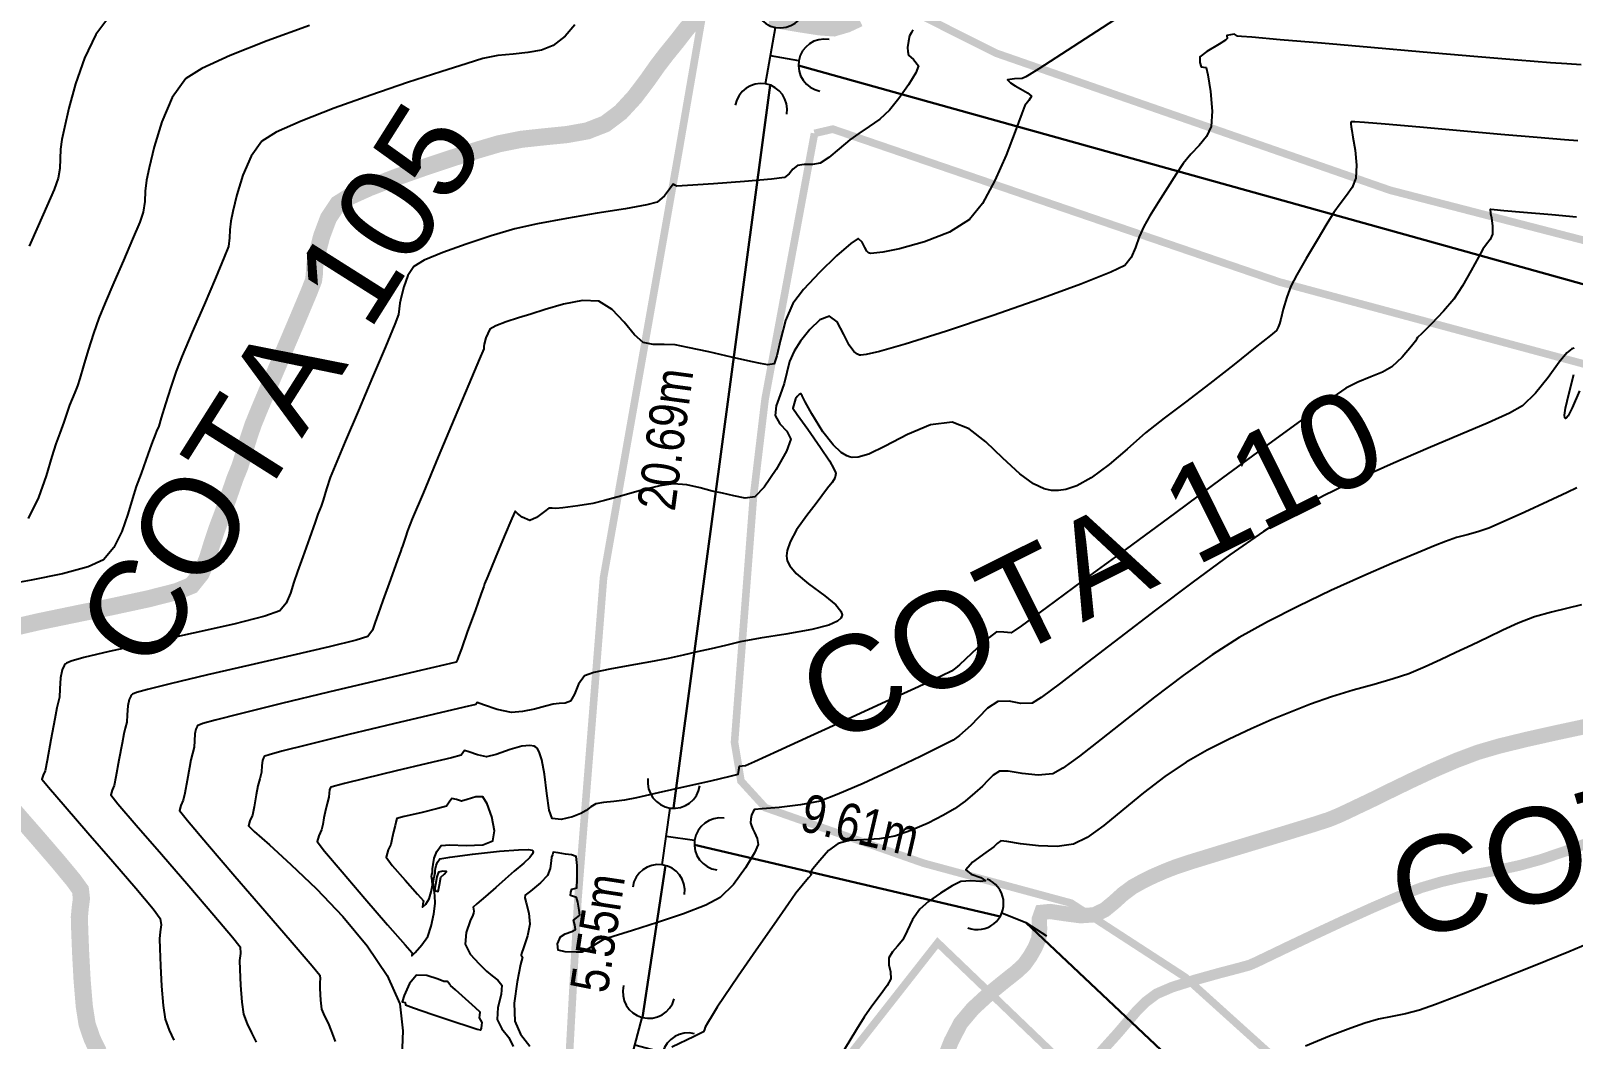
# Model space of a CAD drawing. Extents: x 360931 to 362237, y 7351473 to 7352200.
# Drawn here: x 361614.86 to 361655.38, y 7351911.08 to 7351937.57 of the extents above; entities that cross this region are included whole.
import ezdxf
from ezdxf.enums import TextEntityAlignment as Align

# ---------------------------------------------------------------- set-up
doc = ezdxf.new("R2010")
doc.units = 0
for name, color, linetype in [('A_Curvas Intermediarias', 37, 'Continuous'), ('A_Curvas Mestras', 32, 'Continuous'), ('LISTAGEM_TEXTO', 7, 'Continuous'), ('PONTOS-Pontos - Água_U', 1, 'Continuous'), ('PS_IND_COMPRIMENTO', 7, 'Continuous')]:
    doc.layers.add(name, color=color, linetype=linetype)
doc.layers.add('TUBO_PE_80_NTS194_PN_12_5', color=5, linetype='Continuous', lineweight=30)
doc.styles.add('ROMANS', font='arial.ttf', dxfattribs={"height": 2})
doc.styles.get("Standard").update_dxf_attribs({"font": 'arial.ttf'})
picture_1 = doc.add_image_def('image1.tif', size_in_pixel=(23490, 20550))

# ---------------------------------------------------------------- blocks, each defined once
blk = doc.blocks.new('*U1207', base_point=(361544.508, 7351672.6662))
for p, q in [((361544.3817, 7351672.6065), (361544.6342, 7351672.7702)), ((361544.5898, 7351672.5621), (361544.508, 7351672.6883))]:
    blk.add_line(p, q)
for centre, start, end in [((361544.7496, 7351672.845), 122.96833, 302.96833), ((361544.2664, 7351672.5316), 302.96833, 122.96833), ((361544.6647, 7351672.4468), 32.96834, 212.96834)]:
    blk.add_arc(centre, 0.1375, start, end)
blk = doc.blocks.new('*U1208', base_point=(361544.508, 7351672.6662))
for p, q in [((361544.3817, 7351672.6065), (361544.6342, 7351672.7702)), ((361544.5898, 7351672.5621), (361544.508, 7351672.6883))]:
    blk.add_line(p, q)
for centre, start, end in [((361544.7496, 7351672.845), 122.96833, 302.96833), ((361544.2664, 7351672.5316), 302.96833, 122.96833), ((361544.6647, 7351672.4468), 32.96834, 212.96834)]:
    blk.add_arc(centre, 0.1375, start, end)
blk = doc.blocks.new('*U1209', base_point=(361544.508, 7351672.6662))
for p, q in [((361544.3817, 7351672.6065), (361544.6342, 7351672.7702)), ((361544.5898, 7351672.5621), (361544.508, 7351672.6883))]:
    blk.add_line(p, q)
for centre, start, end in [((361544.7496, 7351672.845), 122.96833, 302.96833), ((361544.2664, 7351672.5316), 302.96833, 122.96833), ((361544.6647, 7351672.4468), 32.96834, 212.96834)]:
    blk.add_arc(centre, 0.1375, start, end)
blk = doc.blocks.new('*U1223')
for p, q in [((-0.135, 0), (0, 0)), ((0, 0), (0.1276, -0.0248))]:
    blk.add_line(p, q)
blk.add_arc((-0.2725, -0.0002), 0.1375, 270.09061, 90.09061)

msp = doc.modelspace()

# ---------------------------------------------------------------- linework, layer by layer
at = {"color": 0, "const_width": 0.2}
for points in [[(361676.477, 7351962.113), (361648.488, 7351955.606), (361639.909, 7351952.322), (361637.596, 7351946.727), (361636.764, 7351938.714), (361640.219, 7351936.98), (361650.568, 7351933.381), (361668.35, 7351928.783), (361686.081, 7351924.189), (361692.208, 7351923.233), (361694.504, 7351924.07), (361696.729, 7351924.214), (361699.767, 7351924.046), (361702.446, 7351924.07), (361704.671, 7351924.477), (361707.258, 7351925.889), (361713.806, 7351923.208), (361719.568, 7351920.098), (361722.794, 7351916.797), (361723.891, 7351915.489)], [(361591.875, 7351918.097), (361596.46, 7351926.765), (361601.887, 7351934.757), (361607.44, 7351942.04), (361613.917, 7351946.412), (361617.537, 7351948.45), (361622.29, 7351951.462), (361629.91, 7351954.157), (361634.234, 7351948.015), (361631.879, 7351934.395), (361629.902, 7351923.201), (361629.228, 7351914.738), (361628.724, 7351905.567)], [(361635.445, 7351934.874), (361635.925, 7351934.986), (361647.661, 7351930.971), (361661.777, 7351927.171), (361677.178, 7351923.027), (361686.312, 7351920.682), (361685.819, 7351913.427), (361685.819, 7351913.427), (361686.924, 7351908.457), (361688.147, 7351903.448), (361690.871, 7351896.222), (361693.476, 7351889.793), (361694.384, 7351887.702), (361696.278, 7351884.823), (361716.196, 7351855.267)], [(361635.445, 7351934.874), (361634.147, 7351927.895), (361633.838, 7351925.301), (361633.344, 7351918.878), (361633.514, 7351917.863), (361634.152, 7351917.165), (361638.315, 7351915.704), (361642.188, 7351914.657), (361645.18, 7351912.714), (361650.727, 7351907.712), (361657.398, 7351900.95), (361666.725, 7351892.025), (361673.335, 7351886.385), (361675.037, 7351884.607), (361676.908, 7351880.066), (361677.442, 7351879.872), (361680.01, 7351876.412), (361681.417, 7351873.394), (361682.49, 7351867.641), (361692.77, 7351833.923)], [(361633.147, 7351906.563), (361632.477, 7351905.709), (361631.455, 7351903.291), (361631.177, 7351900.465), (361631.404, 7351895.871), (361636.96, 7351880.619), (361640.951, 7351869.627), (361640.951, 7351864.251), (361642.946, 7351859.658), (361647.365, 7351861.021), (361652.621, 7351863.748), (361656.916, 7351866.425), (361666.309, 7351873.593), (361673.811, 7351881.801), (361666.331, 7351887.137), (361659.358, 7351894.103), (361649.163, 7351903.568), (361638.681, 7351913.615), (361635.209, 7351909.191)]]:
    msp.add_lwpolyline(points, dxfattribs=at)
at = {"layer": 'A_Curvas Intermediarias', "flags": 128}
for points, elevation in [([(361616.931, 7351937.962), (361616.565, 7351937.47), (361616.267, 7351936.846), (361616.033, 7351936.174), (361615.859, 7351935.539), (361615.74, 7351935.025), (361615.674, 7351934.718), (361615.636, 7351934.46), (361615.627, 7351934.208), (361615.617, 7351933.956), (361615.577, 7351933.699), (361615.47, 7351933.4), (361615.281, 7351932.96), (361615.05, 7351932.443), (361614.817, 7351931.908)], 102), ([(361643.478, 7351937.954), (361642.704, 7351937.454), (361641.934, 7351936.957), (361641.338, 7351936.573), (361641.088, 7351936.413), (361640.997, 7351936.36), (361640.904, 7351936.316), (361640.697, 7351936.308), (361640.514, 7351936.283), (361640.591, 7351936.204), (361640.721, 7351936.12), (361640.854, 7351936.047), (361641.042, 7351935.942), (361641.144, 7351935.853), (361641.079, 7351935.735), (361640.967, 7351935.604), (361640.889, 7351935.394), (361640.719, 7351934.923), (361640.477, 7351934.3), (361640.182, 7351933.634), (361639.855, 7351933.034), (361639.515, 7351932.61), (361638.994, 7351932.284), (361638.337, 7351932.028), (361637.678, 7351931.846), (361637.24, 7351931.758), (361637.008, 7351931.726), (361636.916, 7351931.722), (361636.892, 7351931.725), (361636.867, 7351931.737), (361636.821, 7351931.78), (361636.763, 7351931.876), (361636.694, 7351932.016), (361636.596, 7351932.111), (361636.402, 7351931.983), (361636.027, 7351931.654), (361635.576, 7351931.218), (361635.157, 7351930.77), (361634.876, 7351930.404), (361634.687, 7351929.96), (361634.553, 7351929.454), (361634.458, 7351929.028), (361634.388, 7351928.824), (361634.222, 7351928.798), (361634.024, 7351928.829), (361633.771, 7351928.882), (361633.267, 7351928.996), (361632.666, 7351929.133), (361632.121, 7351929.254), (361631.787, 7351929.321), (361631.493, 7351929.331), (361631.21, 7351929.326), (361630.941, 7351929.383), (361630.718, 7351929.58), (361630.445, 7351929.914), (361630.131, 7351930.252), (361629.783, 7351930.464), (361629.354, 7351930.487), (361628.852, 7351930.39), (361628.368, 7351930.247), (361627.991, 7351930.129), (361627.672, 7351930.034), (361627.344, 7351929.924), (361627.071, 7351929.816), (361626.917, 7351929.729), (361626.808, 7351929.505), (361626.767, 7351929.34), (361626.761, 7351929.279), (361626.755, 7351929.218), (361626.646, 7351928.956), (361626.366, 7351928.289), (361625.982, 7351927.376), (361625.561, 7351926.375), (361625.171, 7351925.446), (361624.879, 7351924.748), (361624.751, 7351924.439), (361624.696, 7351924.273), (361624.646, 7351924.111), (361624.622, 7351924.03), (361624.598, 7351923.972), (361624.575, 7351923.914), (361624.491, 7351923.678), (361624.306, 7351923.159), (361624.107, 7351922.602), (361623.978, 7351922.255), (361623.906, 7351922.034), (361623.832, 7351921.825), (361623.712, 7351921.659), (361623.405, 7351921.562), (361622.696, 7351921.387), (361621.718, 7351921.16), (361620.606, 7351920.906), (361619.494, 7351920.651), (361618.518, 7351920.42), (361617.924, 7351920.27), (361617.633, 7351920.186), (361617.529, 7351920.146), (361617.507, 7351920.132), (361617.48, 7351920.097), (361617.438, 7351920.005), (361617.403, 7351919.838), (361617.387, 7351919.605), (361617.377, 7351919.408), (361617.339, 7351919.256), (361617.301, 7351919.105), (361617.255, 7351918.859), (361617.173, 7351918.413), (361617.091, 7351917.972), (361617.046, 7351917.745), (361616.99, 7351917.62), (361616.956, 7351917.501), (361617.146, 7351917.266), (361617.628, 7351916.702), (361618.286, 7351915.939), (361619.005, 7351915.108), (361619.666, 7351914.339), (361620.155, 7351913.762), (361620.355, 7351913.509), (361620.362, 7351913.335), (361620.342, 7351913.15), (361620.349, 7351912.915), (361620.367, 7351912.5), (361620.398, 7351912.059), (361620.443, 7351911.741), (361620.536, 7351911.488), (361620.657, 7351911.253), (361620.774, 7351911.004)], 107), ([(361629.148, 7351937.728), (361628.892, 7351937.424), (361628.581, 7351937.182), (361628.27, 7351937.061), (361627.913, 7351936.997), (361627.526, 7351936.958), (361627.128, 7351936.916), (361626.735, 7351936.837), (361626.323, 7351936.714), (361625.63, 7351936.495), (361624.753, 7351936.208), (361623.785, 7351935.879), (361622.823, 7351935.533), (361621.963, 7351935.199), (361621.298, 7351934.902), (361620.926, 7351934.669), (361620.646, 7351934.275), (361620.43, 7351933.773), (361620.271, 7351933.257), (361620.167, 7351932.824), (361620.111, 7351932.567), (361620.084, 7351932.345), (361620.078, 7351932.128), (361620.048, 7351931.907), (361619.939, 7351931.621), (361619.708, 7351931.068), (361619.409, 7351930.371), (361619.099, 7351929.651), (361618.835, 7351929.029), (361618.673, 7351928.627), (361618.531, 7351928.21), (361618.395, 7351927.774), (361618.284, 7351927.403), (361618.216, 7351927.187), (361618.162, 7351927.049), (361618.107, 7351926.917), (361618.051, 7351926.779), (361617.985, 7351926.592), (361617.881, 7351926.291), (361617.756, 7351925.941), (361617.628, 7351925.604), (361617.525, 7351925.287), (361617.402, 7351924.871), (361617.245, 7351924.421), (361617.037, 7351923.999), (361616.764, 7351923.672), (361616.366, 7351923.488), (361615.693, 7351923.31), (361614.862, 7351923.139), (361613.99, 7351922.978)], 104), ([(361622.179, 7351937.705), (361621.068, 7351937.301), (361620.091, 7351936.917), (361619.345, 7351936.579), (361618.928, 7351936.316), (361618.573, 7351935.815), (361618.298, 7351935.176), (361618.096, 7351934.52), (361617.963, 7351933.969), (361617.893, 7351933.643), (361617.857, 7351933.361), (361617.85, 7351933.084), (361617.812, 7351932.803), (361617.717, 7351932.541), (361617.529, 7351932.093), (361617.289, 7351931.539), (361617.035, 7351930.957), (361616.808, 7351930.426), (361616.647, 7351930.023), (361616.506, 7351929.616), (361616.367, 7351929.179), (361616.242, 7351928.767), (361616.143, 7351928.435), (361616.081, 7351928.24), (361616.014, 7351928.068), (361615.945, 7351927.905), (361615.876, 7351927.734), (361615.81, 7351927.55), (361615.722, 7351927.293), (361615.619, 7351927.003), (361615.512, 7351926.721), (361615.407, 7351926.389), (361615.259, 7351925.884), (361615.057, 7351925.308), (361614.79, 7351924.76)], 103), ([(361638.027, 7351937.594), (361637.997, 7351937.525), (361637.971, 7351937.483), (361637.943, 7351937.438), (361637.915, 7351937.295), (361637.889, 7351937.128), (361637.894, 7351937.026), (361637.913, 7351936.929), (361638.049, 7351936.816), (361638.18, 7351936.651), (361638.107, 7351936.469), (361637.915, 7351936.149), (361637.663, 7351935.788), (361637.411, 7351935.481), (361637.158, 7351935.252), (361636.883, 7351935.052), (361636.614, 7351934.874), (361636.377, 7351934.708), (361636.092, 7351934.47), (361635.82, 7351934.238), (361635.596, 7351934.092), (361635.389, 7351934.058), (361635.175, 7351934.061), (361635, 7351934.034), (361634.88, 7351933.938), (361634.78, 7351933.813), (361634.661, 7351933.717), (361634.313, 7351933.669), (361633.605, 7351933.609), (361632.788, 7351933.55), (361632.111, 7351933.506), (361631.826, 7351933.489), (361631.779, 7351933.517), (361631.734, 7351933.542), (361631.662, 7351933.441), (361631.504, 7351933.235), (361631.315, 7351933.065), (361631.04, 7351932.995), (361630.476, 7351932.896), (361629.736, 7351932.776), (361628.93, 7351932.642), (361628.172, 7351932.503), (361627.572, 7351932.365), (361626.949, 7351932.182), (361626.29, 7351931.968), (361625.678, 7351931.748), (361625.194, 7351931.543), (361624.92, 7351931.375), (361624.765, 7351931.14), (361624.654, 7351930.843), (361624.582, 7351930.573), (361624.548, 7351930.416), (361624.534, 7351930.265), (361624.52, 7351930.115), (361624.418, 7351929.862), (361624.171, 7351929.271), (361623.834, 7351928.474), (361623.465, 7351927.6), (361623.119, 7351926.782), (361622.854, 7351926.15), (361622.725, 7351925.835), (361622.625, 7351925.535), (361622.535, 7351925.242), (361622.486, 7351925.082), (361622.444, 7351924.975), (361622.4, 7351924.869), (361622.329, 7351924.665), (361622.18, 7351924.241), (361622.007, 7351923.756), (361621.861, 7351923.371), (361621.764, 7351923.083), (361621.677, 7351922.797), (361621.565, 7351922.538), (361621.396, 7351922.33), (361621.006, 7351922.19), (361620.19, 7351921.987), (361619.121, 7351921.748), (361617.971, 7351921.498), (361616.914, 7351921.264), (361616.251, 7351921.105), (361615.918, 7351921.011), (361615.795, 7351920.963), (361615.767, 7351920.945), (361615.733, 7351920.901), (361615.682, 7351920.787), (361615.637, 7351920.575), (361615.617, 7351920.286), (361615.608, 7351920.063), (361615.574, 7351919.925), (361615.539, 7351919.787), (361615.485, 7351919.501), (361615.384, 7351918.95), (361615.282, 7351918.404), (361615.23, 7351918.133), (361615.179, 7351918.019), (361615.147, 7351917.909), (361615.319, 7351917.7), (361615.757, 7351917.192), (361616.357, 7351916.503), (361617.012, 7351915.749), (361617.617, 7351915.046), (361618.067, 7351914.509), (361618.258, 7351914.257), (361618.277, 7351914.085), (361618.254, 7351913.906), (361618.237, 7351913.72), (361618.244, 7351913.466), (361618.262, 7351913.013), (361618.291, 7351912.475), (361618.333, 7351911.969), (361618.388, 7351911.61), (361618.487, 7351911.321), (361618.616, 7351911.055)], 106), ([(361655.589, 7351936.672), (361655.213, 7351936.697), (361654.783, 7351936.729), (361653.925, 7351936.799), (361652.767, 7351936.897), (361651.436, 7351937.01), (361650.059, 7351937.128), (361648.766, 7351937.24), (361647.682, 7351937.334), (361646.937, 7351937.399), (361646.659, 7351937.423), (361646.562, 7351937.426), (361646.478, 7351937.479), (361646.374, 7351937.466), (361646.274, 7351937.447), (361646.29, 7351937.367), (361646.243, 7351937.322), (361646.072, 7351937.219), (361645.755, 7351937.021), (361645.57, 7351936.882), (361645.572, 7351936.736), (361645.601, 7351936.623), (361645.668, 7351936.614), (361645.734, 7351936.605), (361645.775, 7351936.413), (361645.847, 7351935.972), (361645.896, 7351935.46), (361645.868, 7351935.055), (361645.74, 7351934.789), (361645.55, 7351934.555), (361645.335, 7351934.328), (361645.132, 7351934.08), (361644.948, 7351933.806), (361644.718, 7351933.448), (361644.475, 7351933.062), (361644.256, 7351932.705), (361644.097, 7351932.431), (361643.976, 7351932.156), (361643.879, 7351931.877), (361643.767, 7351931.618), (361643.598, 7351931.403), (361643.233, 7351931.226), (361642.441, 7351930.916), (361641.363, 7351930.521), (361640.141, 7351930.093), (361638.915, 7351929.682), (361637.827, 7351929.338), (361637.15, 7351929.144), (361636.803, 7351929.064), (361636.664, 7351929.047), (361636.626, 7351929.051), (361636.575, 7351929.073), (361636.48, 7351929.147), (361636.356, 7351929.316), (361636.213, 7351929.596), (361636.04, 7351929.922), (361635.84, 7351930.075), (361635.589, 7351929.977), (361635.322, 7351929.721), (361635.081, 7351929.413), (361634.912, 7351929.155), (361634.792, 7351928.883), (361634.72, 7351928.597), (361634.648, 7351928.302), (361634.541, 7351928.006), (361634.439, 7351927.72), (361634.414, 7351927.464), (361634.535, 7351927.247), (361634.722, 7351927.051), (361634.82, 7351926.844), (361634.706, 7351926.529), (361634.437, 7351926.044), (361634.123, 7351925.579), (361633.877, 7351925.326), (361633.62, 7351925.29), (361633.327, 7351925.351), (361633.024, 7351925.421), (361632.76, 7351925.481), (361632.439, 7351925.567), (361632.089, 7351925.642), (361631.739, 7351925.669), (361631.378, 7351925.617), (361630.897, 7351925.501), (361630.386, 7351925.359), (361629.932, 7351925.23), (361629.623, 7351925.152), (361629.224, 7351925.09), (361628.837, 7351925.042), (361628.645, 7351925.021), (361628.556, 7351925.027), (361628.469, 7351925.027), (361628.351, 7351924.94), (361628.142, 7351924.788), (361627.969, 7351924.706), (361627.765, 7351924.797), (361627.642, 7351924.894), (361627.58, 7351924.956), (361627.495, 7351924.757), (361627.296, 7351924.284), (361627.059, 7351923.718), (361626.861, 7351923.243), (361626.778, 7351923.043), (361626.757, 7351922.977), (361626.688, 7351922.786), (361626.526, 7351922.335), (361626.332, 7351921.796), (361626.167, 7351921.339), (361626.094, 7351921.138), (361626.064, 7351921.059), (361626.027, 7351920.988), (361625.735, 7351920.917), (361624.976, 7351920.738), (361623.905, 7351920.486), (361622.674, 7351920.195), (361621.439, 7351919.899), (361620.354, 7351919.631), (361619.696, 7351919.461), (361619.378, 7351919.371), (361619.268, 7351919.332), (361619.247, 7351919.32), (361619.226, 7351919.292), (361619.194, 7351919.224), (361619.168, 7351919.1), (361619.157, 7351918.924), (361619.145, 7351918.752), (361619.104, 7351918.587), (361619.063, 7351918.422), (361619.024, 7351918.217), (361618.962, 7351917.876), (361618.9, 7351917.541), (361618.863, 7351917.357), (361618.801, 7351917.221), (361618.765, 7351917.092), (361618.973, 7351916.831), (361619.5, 7351916.207), (361620.219, 7351915.367), (361621.001, 7351914.456), (361621.72, 7351913.621), (361622.246, 7351913.007), (361622.453, 7351912.761), (361622.454, 7351912.673), (361622.446, 7351912.581), (361622.452, 7351912.412), (361622.469, 7351912.109), (361622.497, 7351911.872), (361622.574, 7351911.685), (361622.664, 7351911.501), (361622.749, 7351911.302), (361622.856, 7351911.021)], 108), ([(361655.5, 7351934.675), (361655.15, 7351934.702), (361654.433, 7351934.764), (361653.476, 7351934.849), (361652.406, 7351934.943), (361651.351, 7351935.036), (361650.437, 7351935.114), (361649.893, 7351935.159), (361649.637, 7351935.177), (361649.553, 7351935.181), (361649.541, 7351935.18), (361649.535, 7351935.169), (361649.532, 7351935.129), (361649.543, 7351935.048), (361649.559, 7351934.949), (361649.59, 7351934.779), (361649.648, 7351934.435), (361649.688, 7351934.036), (361649.668, 7351933.701), (361649.569, 7351933.457), (361649.421, 7351933.239), (361649.251, 7351933.025), (361649.089, 7351932.795), (361648.909, 7351932.501), (361648.648, 7351932.068), (361648.364, 7351931.59), (361648.115, 7351931.156), (361647.961, 7351930.858), (361647.855, 7351930.569), (361647.761, 7351930.256), (361647.692, 7351929.997), (361647.66, 7351929.875), (361647.624, 7351929.785), (361647.581, 7351929.701), (361647.423, 7351929.569), (361647.025, 7351929.248), (361646.467, 7351928.804), (361645.828, 7351928.303), (361645.188, 7351927.812), (361644.627, 7351927.395), (361644.138, 7351927.006), (361643.658, 7351926.584), (361643.184, 7351926.175), (361642.712, 7351925.826), (361642.335, 7351925.621), (361642.05, 7351925.525), (361641.859, 7351925.495), (361641.763, 7351925.491), (361641.668, 7351925.497), (361641.478, 7351925.538), (361641.2, 7351925.666), (361640.836, 7351925.93), (361640.389, 7351926.345), (361639.948, 7351926.769), (361639.506, 7351927.113), (361639.06, 7351927.287), (361638.489, 7351927.221), (361637.888, 7351926.967), (361637.302, 7351926.655), (361636.875, 7351926.451), (361636.595, 7351926.368), (361636.433, 7351926.362), (361636.361, 7351926.376), (361636.291, 7351926.404), (361636.149, 7351926.491), (361635.937, 7351926.691), (361635.668, 7351927.038), (361635.377, 7351927.504), (361635.203, 7351927.821), (361635.119, 7351927.98), (361635.089, 7351928.033), (361635.083, 7351928.04), (361635.073, 7351928.037), (361635.044, 7351928.015), (361634.992, 7351927.96), (361634.947, 7351927.906), (361634.927, 7351927.844), (361634.909, 7351927.781), (361634.889, 7351927.719), (361634.875, 7351927.659), (361634.993, 7351927.493), (361635.272, 7351927.105), (361635.605, 7351926.628), (361635.837, 7351926.271), (361635.956, 7351926.063), (361635.996, 7351925.968), (361636.002, 7351925.938), (361635.999, 7351925.897), (361635.977, 7351925.818), (361635.911, 7351925.704), (361635.789, 7351925.554), (361635.64, 7351925.355), (361635.49, 7351925.155), (361635.242, 7351924.84), (361634.976, 7351924.461), (361634.806, 7351924.145), (361634.729, 7351923.918), (361634.712, 7351923.777), (361634.715, 7351923.711), (361634.73, 7351923.647), (361634.795, 7351923.515), (361634.967, 7351923.315), (361635.284, 7351923.047), (361635.718, 7351922.725), (361636.005, 7351922.488), (361636.137, 7351922.327), (361636.168, 7351922.231), (361636.162, 7351922.186), (361636.141, 7351922.144), (361636.053, 7351922.065), (361635.82, 7351921.96), (361635.371, 7351921.841), (361634.694, 7351921.718), (361634.02, 7351921.614), (361633.495, 7351921.518), (361633.105, 7351921.425), (361632.733, 7351921.337), (361632.366, 7351921.253), (361631.993, 7351921.169), (361631.601, 7351921.083), (361631.133, 7351920.992), (361630.594, 7351920.899), (361630.07, 7351920.806), (361629.645, 7351920.713), (361629.405, 7351920.624), (361629.247, 7351920.409), (361629.138, 7351920.143), (361629.031, 7351919.965), (361628.895, 7351919.911), (361628.738, 7351919.896), (361628.575, 7351919.879), (361628.382, 7351919.83), (361628.092, 7351919.755), (361627.772, 7351919.689), (361627.488, 7351919.666), (361627.11, 7351919.74), (361626.748, 7351919.863), (361626.585, 7351919.927), (361626.549, 7351919.876), (361626.245, 7351919.804), (361625.46, 7351919.62), (361624.386, 7351919.365), (361623.211, 7351919.083), (361622.127, 7351918.818), (361621.452, 7351918.646), (361621.121, 7351918.555), (361621.008, 7351918.518), (361620.987, 7351918.507), (361620.965, 7351918.477), (361620.939, 7351918.403), (361620.927, 7351918.271), (361620.913, 7351918.097), (361620.869, 7351917.918), (361620.824, 7351917.739), (361620.78, 7351917.504), (361620.723, 7351917.183), (361620.68, 7351916.969), (361620.612, 7351916.822), (361620.574, 7351916.683), (361620.726, 7351916.537), (361621.123, 7351916.187), (361621.691, 7351915.672), (361622.358, 7351915.033), (361623.051, 7351914.308), (361623.695, 7351913.537), (361624.22, 7351912.759), (361624.551, 7351912.014), (361624.627, 7351911.301), (361624.587, 7351910.176)], 109), ([(361655.406, 7351929.232), (361655.338, 7351929.212), (361655.214, 7351929.108), (361655.013, 7351928.864), (361654.717, 7351928.464), (361654.388, 7351928.05), (361654.044, 7351927.721), (361653.702, 7351927.529), (361653.142, 7351927.272), (361652.414, 7351926.962), (361651.567, 7351926.605), (361650.653, 7351926.212), (361649.721, 7351925.792), (361648.82, 7351925.353), (361648.002, 7351924.905), (361647.242, 7351924.421), (361646.353, 7351923.801), (361645.39, 7351923.096), (361644.408, 7351922.356), (361643.463, 7351921.633), (361642.611, 7351920.975), (361641.906, 7351920.435), (361641.404, 7351920.062), (361641.16, 7351919.908), (361640.862, 7351919.902), (361640.557, 7351919.964), (361640.265, 7351919.951), (361639.993, 7351919.775), (361639.749, 7351919.526), (361639.553, 7351919.323), (361639.399, 7351919.187), (361639.25, 7351919.058), (361639.085, 7351918.939), (361638.805, 7351918.793), (361638.23, 7351918.511), (361637.492, 7351918.159), (361636.72, 7351917.802), (361636.044, 7351917.507), (361635.594, 7351917.338), (361635.081, 7351917.236), (361634.521, 7351917.172), (361634.067, 7351917.137), (361633.87, 7351917.12), (361633.824, 7351917.049), (361633.788, 7351916.967), (361633.772, 7351916.869), (361633.767, 7351916.769), (361633.792, 7351916.686), (361633.822, 7351916.604), (361633.869, 7351916.516), (361633.941, 7351916.358), (361633.969, 7351916.201), (361633.87, 7351915.975), (361633.636, 7351915.583), (361633.317, 7351915.15), (361632.967, 7351914.801), (361632.589, 7351914.603), (361632.002, 7351914.376), (361631.322, 7351914.146), (361630.667, 7351913.94), (361630.156, 7351913.782), (361629.906, 7351913.698), (361629.727, 7351913.6), (361629.559, 7351913.495), (361629.474, 7351913.44), (361629.409, 7351913.404), (361629.342, 7351913.372), (361629.181, 7351913.368), (361628.894, 7351913.378), (361628.713, 7351913.421), (361628.697, 7351913.587), (361628.77, 7351913.769), (361628.898, 7351913.848), (361629.07, 7351913.911), (361629.169, 7351913.962), (361629.147, 7351914.09), (361629.116, 7351914.21), (361629.196, 7351914.275), (361629.276, 7351914.34), (361629.264, 7351914.471), (361629.224, 7351914.681), (361629.193, 7351914.801), (361629.113, 7351914.83), (361629.038, 7351914.859), (361629.046, 7351914.946), (361629.071, 7351915.027), (361629.136, 7351915.044), (361629.199, 7351915.061), (361629.209, 7351915.266), (361629.211, 7351915.645), (361629.185, 7351915.878), (361629.06, 7351915.923), (361628.902, 7351915.939), (361628.707, 7351915.974), (361628.576, 7351915.995), (361628.559, 7351915.928), (361628.539, 7351915.861), (361628.53, 7351915.766), (361628.497, 7351915.568), (361628.432, 7351915.382), (361628.243, 7351915.186), (361627.98, 7351914.97), (361627.846, 7351914.866), (361627.834, 7351914.796), (361627.871, 7351914.668), (361627.938, 7351914.39), (361627.968, 7351914.104), (361627.906, 7351913.797), (361627.803, 7351913.482), (361627.747, 7351913.335), (361627.735, 7351913.287), (361627.77, 7351913.242), (361627.724, 7351913.048), (361627.63, 7351912.587), (361627.555, 7351912.033), (361627.568, 7351911.559), (361627.723, 7351911.213), (361627.967, 7351910.903)], 111), ([(361655.541, 7351928.112), (361655.352, 7351927.669), (361655.242, 7351927.458), (361655.19, 7351927.394), (361655.172, 7351927.388), (361655.157, 7351927.401), (361655.147, 7351927.469), (361655.175, 7351927.659), (361655.263, 7351928.022), (361655.397, 7351928.544)], 111), ([(361655.473, 7351925.564), (361655.219, 7351925.446), (361654.714, 7351925.21), (361654.105, 7351924.928), (361653.538, 7351924.671), (361653.159, 7351924.509), (361652.871, 7351924.412), (361652.591, 7351924.334), (361652.311, 7351924.256), (361652.023, 7351924.158), (361651.752, 7351924.05), (361651.266, 7351923.851), (361650.615, 7351923.576), (361649.848, 7351923.241), (361649.014, 7351922.864), (361648.163, 7351922.459), (361647.342, 7351922.043), (361646.603, 7351921.632), (361645.889, 7351921.175), (361645.133, 7351920.639), (361644.373, 7351920.063), (361643.641, 7351919.491), (361642.974, 7351918.963), (361642.406, 7351918.52), (361641.972, 7351918.203), (361641.706, 7351918.055), (361641.322, 7351918.017), (361640.904, 7351918.062), (361640.535, 7351918.12), (361640.301, 7351918.122), (361640.139, 7351918.022), (361640.002, 7351917.878), (361639.856, 7351917.73), (361639.658, 7351917.553), (361639.405, 7351917.335), (361639.127, 7351917.132), (361638.835, 7351916.966), (361638.427, 7351916.761), (361637.978, 7351916.561), (361637.557, 7351916.412), (361637.154, 7351916.344), (361636.739, 7351916.323), (361636.359, 7351916.3), (361636.064, 7351916.223), (361635.817, 7351916.037), (361635.581, 7351915.781), (361635.405, 7351915.555), (361635.335, 7351915.457), (361635.362, 7351915.409), (361635.287, 7351915.32), (361635.121, 7351915.123), (361634.955, 7351914.915), (361634.762, 7351914.642), (361634.383, 7351914.098), (361633.912, 7351913.418), (361633.443, 7351912.737), (361633.069, 7351912.193), (361632.885, 7351911.921), (361632.755, 7351911.708), (361632.633, 7351911.5), (361632.575, 7351911.397), (361632.552, 7351911.335), (361632.527, 7351911.276), (361632.287, 7351911.158), (361631.695, 7351910.871)], 112), ([(361655.597, 7351922.491), (361654.803, 7351922.297), (361654.36, 7351922.176), (361653.93, 7351922.011), (361653.53, 7351921.828), (361653.133, 7351921.634), (361652.714, 7351921.435), (361652.294, 7351921.238), (361651.894, 7351921.045), (361651.492, 7351920.859), (361651.062, 7351920.682), (361650.648, 7351920.544), (361650.149, 7351920.401), (361649.598, 7351920.247), (361649.028, 7351920.076), (361648.472, 7351919.882), (361647.995, 7351919.694), (361647.47, 7351919.477), (361646.914, 7351919.234), (361646.34, 7351918.965), (361645.765, 7351918.673), (361645.205, 7351918.359), (361644.648, 7351917.987), (361644.088, 7351917.553), (361643.548, 7351917.107), (361643.047, 7351916.699), (361642.609, 7351916.381), (361642.253, 7351916.202), (361641.822, 7351916.143), (361641.328, 7351916.16), (361640.857, 7351916.217), (361640.498, 7351916.274), (361640.337, 7351916.294), (361640.245, 7351916.223), (361640.158, 7351916.136), (361639.943, 7351915.987), (361639.595, 7351915.73), (361639.418, 7351915.529), (361639.561, 7351915.421), (361639.811, 7351915.327), (361639.935, 7351915.246), (361639.807, 7351915.222), (361639.548, 7351915.242), (361639.292, 7351915.223), (361639.065, 7351915.114), (361638.752, 7351914.923), (361638.439, 7351914.702), (361638.208, 7351914.499), (361638.022, 7351914.226), (361637.881, 7351913.929), (361637.762, 7351913.693), (361637.628, 7351913.53), (361637.49, 7351913.379), (361637.4, 7351913.217), (361637.4, 7351913.038), (361637.445, 7351912.853), (361637.448, 7351912.672), (361637.353, 7351912.492), (361637.17, 7351912.239), (361636.953, 7351911.951), (361636.751, 7351911.664), (361636.55, 7351911.338), (361636.226, 7351910.8)], 113), ([(361624.45, 7351916.786), (361624.447, 7351916.773), (361624.429, 7351916.699), (361624.386, 7351916.531), (361624.347, 7351916.374), (361624.331, 7351916.283), (361624.314, 7351916.193), (361624.243, 7351916.056), (361624.192, 7351915.866), (361624.352, 7351915.645), (361624.687, 7351915.261), (361625.019, 7351914.891), (361625.173, 7351914.715), (361625.159, 7351914.627), (361625.15, 7351914.554), (361625.23, 7351914.632), (361625.326, 7351914.768), (361625.378, 7351914.952), (361625.407, 7351915.126), (361625.397, 7351915.259), (361625.386, 7351915.358), (361625.396, 7351915.41), (361625.408, 7351915.462), (361625.41, 7351915.511), (361625.412, 7351915.561), (361625.425, 7351915.674), (361625.456, 7351915.838), (361625.519, 7351916.01), (361625.637, 7351916.173), (361625.868, 7351916.187), (361626.293, 7351916.172), (361626.729, 7351916.186), (361626.996, 7351916.29), (361627.041, 7351916.553), (361626.972, 7351916.922), (361626.849, 7351917.263), (361626.733, 7351917.446), (361626.548, 7351917.453), (361626.32, 7351917.381), (361626.17, 7351917.336), (361626.037, 7351917.38), (361625.92, 7351917.409), (361625.849, 7351917.313), (361625.777, 7351917.205), (361625.552, 7351917.141), (361625.106, 7351917.033), (361624.668, 7351916.931), (361624.468, 7351916.882), (361624.45, 7351916.786)], 111), ([(361625.475, 7351914.982), (361625.484, 7351914.979), (361625.53, 7351914.969), (361625.562, 7351914.966), (361625.591, 7351915.139), (361625.632, 7351915.338), (361625.717, 7351915.419), (361625.778, 7351915.486), (361625.679, 7351915.495), (361625.564, 7351915.468), (361625.526, 7351915.346), (361625.487, 7351915.147), (361625.469, 7351915.041), (361625.475, 7351914.982)], 109), ([(361655.929, 7351913.658), (361655.262, 7351913.377), (361654.378, 7351913.019), (361653.41, 7351912.634), (361652.493, 7351912.276), (361651.758, 7351911.995), (361651.341, 7351911.845), (361650.975, 7351911.749), (361650.62, 7351911.68), (361650.265, 7351911.608), (361649.902, 7351911.506), (361649.531, 7351911.372), (361648.979, 7351911.16), (361648.341, 7351910.9)], 116), ([(361625.884, 7351912.496), (361625.878, 7351912.502), (361625.861, 7351912.524), (361625.829, 7351912.566), (361625.801, 7351912.6), (361625.71, 7351912.598), (361625.56, 7351912.661), (361625.256, 7351912.76), (361624.985, 7351912.764), (361624.804, 7351912.546), (361624.669, 7351912.231), (361624.616, 7351912.069), (361624.69, 7351912.046), (361624.703, 7351911.982), (361624.906, 7351911.911), (361625.389, 7351911.745), (361625.968, 7351911.548), (361626.375, 7351911.413), (361626.586, 7351911.346), (361626.659, 7351911.326), (361626.671, 7351911.324), (361626.679, 7351911.333), (361626.693, 7351911.371), (361626.708, 7351911.452), (361626.714, 7351911.526), (361626.68, 7351911.584), (361626.645, 7351911.642), (361626.656, 7351911.715), (361626.665, 7351911.789), (361626.542, 7351911.905), (361626.277, 7351912.144), (361626.01, 7351912.382), (361625.884, 7351912.496)], 109)]:
    msp.add_lwpolyline(points, dxfattribs=dict(at, elevation=elevation))
at = {"layer": 'A_Curvas Intermediarias', "color": 55, "true_color": 0x999b37, "const_width": 0.4, "elevation": 114, "flags": 128}
msp.add_lwpolyline([(361655.813, 7351919.321), (361654.98, 7351919.143), (361654.165, 7351918.961), (361653.439, 7351918.784), (361652.874, 7351918.619), (361652.31, 7351918.407), (361651.719, 7351918.153), (361651.145, 7351917.886), (361650.63, 7351917.637), (361650.219, 7351917.434), (361649.955, 7351917.307), (361649.703, 7351917.188), (361649.463, 7351917.073), (361649.222, 7351916.961), (361648.965, 7351916.855), (361648.568, 7351916.726), (361647.847, 7351916.505), (361646.96, 7351916.237), (361646.07, 7351915.968), (361645.337, 7351915.743), (361644.921, 7351915.605), (361644.628, 7351915.489), (361644.351, 7351915.369), (361644.081, 7351915.238), (361643.806, 7351915.086), (361643.547, 7351914.894), (361643.312, 7351914.68), (361643.072, 7351914.484), (361642.799, 7351914.35), (361642.433, 7351914.326), (361642.008, 7351914.382), (361641.632, 7351914.438), (361641.414, 7351914.416), (361641.35, 7351914.235), (361641.36, 7351913.979), (361641.337, 7351913.722), (361641.241, 7351913.49), (361641.109, 7351913.259), (361640.949, 7351913.036), (361640.752, 7351912.855), (361640.415, 7351912.588), (361640.01, 7351912.258), (361639.608, 7351911.888), (361639.282, 7351911.501), (361639.037, 7351911.026), (361638.761, 7351910.325)], dxfattribs=at)
at = {"layer": 'A_Curvas Mestras', "color": 3, "const_width": 0.45, "elevation": 105, "flags": 128}
for points in [[(361632.325, 7351937.904), (361632.083, 7351937.619), (361631.818, 7351937.278), (361631.553, 7351936.952), (361631.321, 7351936.649), (361631.043, 7351936.254), (361630.72, 7351935.828), (361630.354, 7351935.431), (361629.948, 7351935.124), (361629.477, 7351934.94), (361628.937, 7351934.843), (361628.351, 7351934.785), (361627.748, 7351934.72), (361627.154, 7351934.601), (361626.634, 7351934.448), (361625.957, 7351934.236), (361625.201, 7351933.984), (361624.442, 7351933.716), (361623.758, 7351933.452), (361623.226, 7351933.213), (361622.923, 7351933.022), (361622.676, 7351932.649), (361622.499, 7351932.179), (361622.386, 7351931.748), (361622.33, 7351931.492), (361622.31, 7351931.33), (361622.305, 7351931.172), (361622.284, 7351931.011), (361622.162, 7351930.7), (361621.886, 7351930.043), (361621.529, 7351929.203), (361621.163, 7351928.345), (361620.863, 7351927.633), (361620.699, 7351927.231), (361620.591, 7351926.914), (361620.487, 7351926.581), (361620.403, 7351926.299), (361620.351, 7351926.135), (361620.289, 7351925.979), (361620.225, 7351925.824), (361620.159, 7351925.634), (361620.04, 7351925.29), (361619.893, 7351924.878), (361619.745, 7351924.488), (361619.618, 7351924.105), (361619.491, 7351923.694), (361619.326, 7351923.308), (361619.08, 7351923.001), (361618.686, 7351922.839), (361617.941, 7351922.649), (361616.991, 7351922.444), (361615.98, 7351922.238), (361615.053, 7351922.046), (361614.468, 7351921.911)], [(361636.61, 7351937.894), (361636.288, 7351937.744), (361635.947, 7351937.645), (361635.581, 7351937.672), (361634.963, 7351937.768), (361634.263, 7351937.891)], [(361614.427, 7351917.067), (361615.019, 7351916.389), (361615.568, 7351915.752), (361615.979, 7351915.257), (361616.16, 7351915.005), (361616.186, 7351914.776), (361616.155, 7351914.538), (361616.132, 7351914.289), (361616.141, 7351913.952), (361616.165, 7351913.348), (361616.204, 7351912.631), (361616.26, 7351911.957), (361616.334, 7351911.48), (361616.466, 7351911.095), (361616.638, 7351910.74)]]:
    msp.add_lwpolyline(points, dxfattribs=at)
at = {"layer": 'A_Curvas Mestras', "elevation": 110, "flags": 128}
msp.add_lwpolyline([(361655.464, 7351932.678), (361654.816, 7351932.734), (361654.071, 7351932.799), (361653.558, 7351932.843), (361653.298, 7351932.865), (361653.211, 7351932.871), (361653.199, 7351932.872), (361653.198, 7351932.868), (361653.199, 7351932.85), (361653.202, 7351932.81), (361653.207, 7351932.771), (361653.228, 7351932.66), (361653.259, 7351932.435), (361653.254, 7351932.229), (361653.192, 7351932.091), (361653.098, 7351931.967), (361653.003, 7351931.836), (361652.888, 7351931.626), (361652.698, 7351931.274), (361652.47, 7351930.874), (361652.239, 7351930.523), (361651.967, 7351930.201), (361651.655, 7351929.875), (361651.397, 7351929.62), (361651.287, 7351929.513), (361651.261, 7351929.467), (361651.236, 7351929.42), (361651.128, 7351929.282), (361650.885, 7351929), (361650.609, 7351928.742), (361650.367, 7351928.607), (361650.059, 7351928.479), (361649.723, 7351928.341), (361649.4, 7351928.179), (361649.059, 7351927.942), (361648.342, 7351927.423), (361647.347, 7351926.694), (361646.168, 7351925.826), (361644.901, 7351924.893), (361643.643, 7351923.966), (361642.49, 7351923.118), (361641.536, 7351922.419), (361640.879, 7351921.942), (361640.614, 7351921.76), (361640.42, 7351921.771), (361640.229, 7351921.779), (361640.034, 7351921.633), (361639.717, 7351921.35), (361639.411, 7351921.066), (361639.251, 7351920.916), (361639.149, 7351920.827), (361639.043, 7351920.746), (361638.793, 7351920.628), (361638.174, 7351920.342), (361637.31, 7351919.945), (361636.324, 7351919.493), (361635.339, 7351919.042), (361634.48, 7351918.65), (361633.869, 7351918.371), (361633.631, 7351918.264), (361633.542, 7351918.257), (361633.463, 7351918.243), (361633.452, 7351918.145), (361633.435, 7351918.039), (361633.224, 7351917.983), (361632.71, 7351917.862), (361632.035, 7351917.708), (361631.34, 7351917.552), (361630.766, 7351917.426), (361630.455, 7351917.362), (361630.174, 7351917.328), (361629.903, 7351917.303), (361629.699, 7351917.264), (361629.565, 7351917.187), (361629.444, 7351917.09), (361629.31, 7351917.011), (361629.084, 7351916.926), (361628.789, 7351916.851), (361628.553, 7351916.879), (361628.472, 7351917.098), (361628.412, 7351917.534), (361628.35, 7351918.047), (361628.283, 7351918.42), (361628.215, 7351918.633), (361628.158, 7351918.726), (361628.125, 7351918.755), (361628.079, 7351918.778), (361627.967, 7351918.799), (361627.76, 7351918.779), (361627.449, 7351918.693), (361627.079, 7351918.563), (361626.829, 7351918.501), (361626.592, 7351918.55), (361626.364, 7351918.63), (361626.252, 7351918.668), (361626.208, 7351918.607), (361626.163, 7351918.54), (361625.905, 7351918.476), (361625.273, 7351918.325), (361624.453, 7351918.129), (361623.632, 7351917.93), (361623.099, 7351917.798), (361622.833, 7351917.729), (361622.743, 7351917.702), (361622.728, 7351917.695), (361622.717, 7351917.679), (361622.703, 7351917.634), (361622.693, 7351917.548), (361622.682, 7351917.441), (361622.64, 7351917.275), (361622.586, 7351917.056), (361622.556, 7351916.896), (361622.527, 7351916.723), (361622.497, 7351916.581), (361622.422, 7351916.423), (361622.383, 7351916.275), (361622.574, 7351916.025), (361623.036, 7351915.475), (361623.634, 7351914.779), (361624.231, 7351914.09), (361624.69, 7351913.563), (361624.874, 7351913.351), (361624.862, 7351913.27), (361624.951, 7351913.357), (361625.131, 7351913.559), (361625.285, 7351913.784), (361625.377, 7351914.055), (361625.444, 7351914.38), (361625.478, 7351914.644), (361625.469, 7351914.859), (361625.441, 7351915.068), (361625.427, 7351915.199), (361625.455, 7351915.348), (361625.481, 7351915.448), (361625.483, 7351915.501), (361625.492, 7351915.566), (361625.506, 7351915.645), (361625.544, 7351915.733), (361625.6, 7351915.82), (361625.861, 7351915.863), (361626.456, 7351915.943), (361627.167, 7351916.023), (361627.669, 7351916.061), (361627.933, 7351916.062), (361628.029, 7351916.045), (361628.048, 7351916.031), (361628.053, 7351916.008), (361628.04, 7351915.955), (361627.969, 7351915.857), (361627.807, 7351915.703), (361627.552, 7351915.493), (361627.315, 7351915.29), (361627.071, 7351915.069), (361626.798, 7351914.83), (361626.574, 7351914.638), (361626.48, 7351914.554), (361626.487, 7351914.502), (361626.497, 7351914.448), (361626.482, 7351914.395), (361626.466, 7351914.342), (361626.401, 7351914.193), (361626.293, 7351913.884), (361626.264, 7351913.58), (361626.403, 7351913.318), (361626.634, 7351913.061), (361626.827, 7351912.869), (361626.977, 7351912.747), (361627.129, 7351912.638), (361627.231, 7351912.503), (361627.212, 7351912.259), (361627.127, 7351911.92), (361627.106, 7351911.6), (361627.231, 7351911.355), (361627.413, 7351911.132), (361627.531, 7351910.888)], dxfattribs=at)
at = {"layer": 'A_Curvas Mestras', "color": 152, "true_color": 0x2776bb, "const_width": 0.28, "elevation": 115, "flags": 128}
msp.add_lwpolyline([(361655.837, 7351916.266), (361655.131, 7351916.007), (361654.517, 7351915.8), (361653.983, 7351915.652), (361653.462, 7351915.537), (361652.949, 7351915.44), (361652.436, 7351915.34), (361651.918, 7351915.22), (361651.388, 7351915.063), (361650.823, 7351914.846), (361650.107, 7351914.539), (361649.323, 7351914.184), (361648.557, 7351913.827), (361647.89, 7351913.511), (361647.409, 7351913.28), (361647.197, 7351913.178), (361647.033, 7351913.1), (361646.868, 7351913.028), (361646.61, 7351912.957), (361646.083, 7351912.819), (361645.441, 7351912.64), (361644.839, 7351912.45), (361644.433, 7351912.275), (361644.14, 7351912.057), (361643.889, 7351911.801), (361643.654, 7351911.523), (361643.408, 7351911.234), (361643.176, 7351910.978), (361642.915, 7351910.684)], dxfattribs=at)
at = {"layer": 'TUBO_PE_80_NTS194_PN_12_5', "linetype": 'Continuous'}
for points in [[(361635.022, 7351936.659), (361686.767, 7351922.241)], [(361634.279, 7351936.143), (361631.743, 7351917.149)], [(361632.29, 7351916.184), (361640.323, 7351914.308)], [(361631.53, 7351915.647), (361630.925, 7351911.653)], [(361640.995, 7351914.151), (361673.902, 7351883.117)]]:
    msp.add_lwpolyline(points, dxfattribs=at)

# ---------------------------------------------------------------- block references
at = {"layer": 'PONTOS-Pontos - Água_U', "xscale": 5, "yscale": 5, "zscale": 5}
for name, p, rotation in [('*U1207', (361634.373, 7351936.84), 46.95807125236252), ('*U1208', (361631.634, 7351916.337), 49.04207647349278), ('*U1223', (361640.995, 7351914.151), 338.5297976319444), ('*U1209', (361630.802, 7351910.845), 42.25663853180696)]:
    msp.add_blockref(name, p, dxfattribs=dict(at, rotation=rotation))

# ---------------------------------------------------------------- texts
at = {"layer": 'LISTAGEM_TEXTO', "color": 4, "char_height": 2.5, "attachment_point": 1}
for s, insert, rotation in [('COTA 105', (361615.923, 7351921.952), 57.7088), ('COTA 110', (361634.769, 7351920.97), 26.4757), ('COTA 115', (361650.308, 7351916.013), 16.4833)]:
    msp.add_mtext_dynamic_manual_height_columns(s, width=18.36912, gutter_width=12.5, heights=[0], dxfattribs=dict(at, insert=insert, rotation=rotation))
at = {"layer": 'PS_IND_COMPRIMENTO', "style": 'ROMANS', "width": 0.8}
for s, rotation, p in [('20.69m', 82.3931, (361631.524, 7351926.844)), ('9.61m', 346.8544, (361636.647, 7351916.707)), ('5.55m', 81.3863, (361629.744, 7351913.875))]:
    msp.add_text(s, height=1, rotation=rotation, dxfattribs=at).set_placement(p, align=Align.MIDDLE_CENTER)

# ---------------------------------------------------------------- pictures from other files: only their frames are drawn
at = {"lineweight": 30}
image = msp.add_image(picture_1, insert=(361177.259, 7351517.423, -3.228), size_in_units=(579.285, 506.782), dxfattribs=dict(at, fade=58))
image.dxf.flags = 15

doc.saveas('drawing.dxf')
